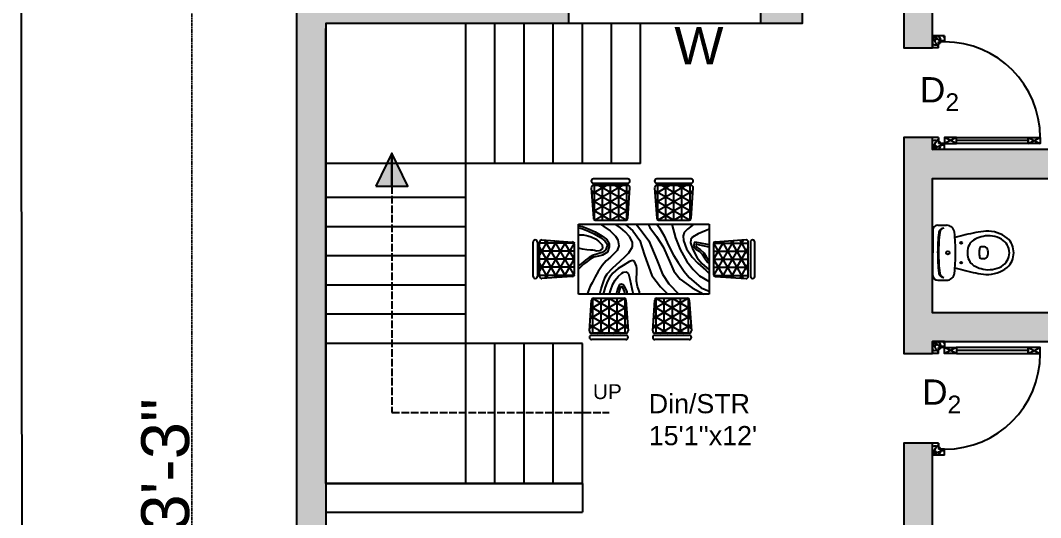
# Model space of a CAD drawing. Header units: millimetres. Extents: x 1028 to 3951, y -866 to 975.
# Drawn here: x 2695.6 to 3015, y 632.3 to 787.9 of the extents above; entities that cross this region are included whole.
import ezdxf

# ---------------------------------------------------------------- set-up
doc = ezdxf.new("R2010")
doc.units = ezdxf.units.MM
doc.linetypes.add('ACAD_ISO02W100', pattern=[15, 12, -3])
doc.linetypes.add('ACAD_ISO07W100', pattern=[3, 0, -3])
doc.layers.get('Defpoints').update_dxf_attribs({"color": 6})
for name, color, linetype in [('dimenction', 4, 'Continuous'), ('door', 30, 'Continuous'), ('key words', 181, 'Continuous'), ('stares cass', 10, 'Continuous'), ('text', 6, 'Continuous'), ('wall', 15, 'Continuous'), ('windows', 50, 'Continuous')]:
    doc.layers.add(name, color=color, linetype=linetype)
doc.styles.get("Standard").update_dxf_attribs({"font": 'arial.ttf'})
doc.dimstyles.new('0', dxfattribs={"dimtxt": 2.5, "dimasz": 2.5, "dimexe": 1.25, "dimexo": 0.625, "dimtad": 1, "dimlunit": 4, "dimtxsty": 'Standard', "dimcen": 2.5, "dimclrt": 256, "dimadec": 0, "dimazin": 0, "dimtfac": 1, "dimtmove": 0, "dimatfit": 3, "dimfxl": 1, "dimarcsym": 0})

# ---------------------------------------------------------------- blocks, each defined once
blk = doc.blocks.new('A$C5A7F5D9C')
for p, q in [((0.714, 2.405), (0.882, 2.502)), ((0.721, 2.3), (1.07, 2.502)), ((1.133, 2.577), (0.734, 2.577)), ((0.734, 2.527), (1.133, 2.527)), ((1.133, 2.502), (0.734, 2.502)), ((0.746, 2.098), (0.746, 2.502)), ((0.797, 2.502), (1.146, 2.3)), ((0.84, 2.098), (0.84, 2.502)), ((0.933, 2.098), (0.933, 2.502)), ((0.985, 2.502), (1.153, 2.405)), ((1.027, 2.098), (1.027, 2.502)), ((1.121, 2.098), (1.121, 2.502)), ((0.709, 2.475), (0.734, 2.121)), ((0.711, 2.443), (1.139, 2.196)), ((0.728, 2.196), (1.156, 2.443)), ((1.133, 2.121), (1.158, 2.475)), ((0.719, 2.331), (1.121, 2.098)), ((0.746, 2.098), (1.148, 2.331)), ((0.727, 2.218), (0.933, 2.098)), ((0.933, 2.098), (1.14, 2.218)), ((0.528, 0.528), (0.528, 2.048)), ((0.528, 2.048), (1.338, 2.048)), ((0.585, 2.048), (0.601, 2.011)), ((0.735, 2.105), (0.746, 2.098)), ((0.767, 2.048), (0.747, 1.945)), ((0.758, 2.098), (1.108, 2.098)), ((0.792, 2.048), (0.772, 1.939)), ((0.902, 2.013), (0.947, 2.043)), ((0.916, 1.992), (0.967, 2.026)), ((0.947, 2.043), (0.949, 2.048)), ((0.967, 2.026), (0.976, 2.048)), ((0.984, 1.962), (1.056, 2.048)), ((1.06, 2.008), (1.1, 2.048)), ((1.121, 2.098), (1.132, 2.105)), ((1.126, 1.934), (1.192, 2.048)), ((1.267, 1.955), (1.304, 2.048)), ((1.338, 2.048), (1.338, 0.528)), ((0.601, 2.011), (0.64, 1.92)), ((0.64, 1.92), (0.679, 1.853)), ((0.747, 1.945), (0.738, 1.905)), ((0.738, 1.905), (0.741, 1.874)), ((0.772, 1.939), (0.763, 1.903)), ((0.763, 1.903), (0.764, 1.895)), ((0.775, 1.893), (0.798, 1.909)), ((0.798, 1.909), (0.819, 1.944)), ((0.816, 1.892), (0.839, 1.929)), ((0.819, 1.944), (0.858, 1.985)), ((0.821, 1.856), (0.919, 1.906)), ((0.839, 1.929), (0.874, 1.965)), ((0.858, 1.985), (0.902, 2.013)), ((0.874, 1.965), (0.916, 1.992)), ((0.91, 1.849), (0.981, 1.916)), ((0.919, 1.906), (0.984, 1.962)), ((0.981, 1.916), (1.06, 2.008)), ((1.054, 1.86), (1.126, 1.934)), ((1.146, 1.813), (1.267, 1.955)), ((1.268, 1.849), (1.338, 1.985)), ((0, 1.836), (0, 1.437)), ((0.05, 1.437), (0.05, 1.836)), ((0.075, 1.688), (0.172, 1.856)), ((0.075, 1.5), (0.276, 1.849)), ((0.075, 1.836), (0.075, 1.437)), ((0.478, 1.824), (0.075, 1.824)), ((0.455, 1.836), (0.102, 1.861)), ((0.38, 1.431), (0.133, 1.859)), ((0.133, 1.414), (0.38, 1.842)), ((0.478, 1.449), (0.246, 1.851)), ((0.246, 1.422), (0.478, 1.824)), ((0.478, 1.637), (0.359, 1.843)), ((0.478, 1.824), (0.472, 1.835)), ((0.478, 1.462), (0.478, 1.812)), ((0.528, 1.868), (0.583, 1.793)), ((0.583, 1.793), (0.622, 1.756)), ((0.679, 1.853), (0.703, 1.833)), ((0.703, 1.833), (0.745, 1.831)), ((0.717, 1.748), (0.812, 1.782)), ((0.741, 1.874), (0.781, 1.867)), ((0.745, 1.831), (0.821, 1.856)), ((0.764, 1.895), (0.775, 1.893)), ((0.781, 1.867), (0.816, 1.892)), ((0.812, 1.782), (0.91, 1.849)), ((0.821, 1.71), (0.959, 1.786)), ((0.959, 1.786), (1.054, 1.86)), ((1.076, 1.758), (1.146, 1.813)), ((1.164, 1.71), (1.268, 1.849)), ((1.388, 1.427), (1.621, 1.83)), ((1.388, 1.615), (1.508, 1.822)), ((1.388, 1.802), (1.395, 1.814)), ((1.388, 1.802), (1.792, 1.802)), ((1.621, 1.4), (1.388, 1.802)), ((1.388, 1.44), (1.388, 1.79)), ((1.411, 1.815), (1.765, 1.84)), ((1.486, 1.41), (1.733, 1.838)), ((1.733, 1.392), (1.486, 1.82)), ((1.792, 1.479), (1.59, 1.827)), ((1.792, 1.666), (1.695, 1.835)), ((1.792, 1.815), (1.792, 1.415)), ((1.817, 1.415), (1.817, 1.815)), ((1.867, 1.815), (1.867, 1.415)), ((0.276, 1.424), (0.075, 1.773)), ((0.478, 1.73), (0.075, 1.73)), ((0.622, 1.756), (0.662, 1.743)), ((0.662, 1.743), (0.717, 1.748)), ((0.686, 1.656), (0.821, 1.71)), ((0.886, 1.633), (0.971, 1.685)), ((0.971, 1.685), (1.076, 1.758)), ((1.071, 1.635), (1.164, 1.71)), ((1.219, 1.576), (1.338, 1.695)), ((1.388, 1.709), (1.792, 1.709)), ((1.59, 1.403), (1.792, 1.751)), ((0.478, 1.637), (0.075, 1.637)), ((0.172, 1.417), (0.075, 1.585)), ((0.478, 1.543), (0.075, 1.543)), ((0.359, 1.43), (0.478, 1.637)), ((0.528, 1.613), (0.686, 1.656)), ((0.661, 1.525), (0.773, 1.574)), ((0.773, 1.574), (0.886, 1.633)), ((0.791, 1.51), (0.956, 1.585)), ((0.956, 1.585), (1.071, 1.635)), ((1.109, 1.505), (1.219, 1.576)), ((1.254, 1.48), (1.338, 1.565)), ((1.388, 1.615), (1.792, 1.615)), ((1.508, 1.408), (1.388, 1.615)), ((1.695, 1.395), (1.792, 1.564)), ((0.478, 1.449), (0.075, 1.449)), ((0.102, 1.412), (0.455, 1.437)), ((0.472, 1.438), (0.478, 1.449)), ((0.528, 1.437), (0.567, 1.468)), ((0.566, 1.357), (0.668, 1.434)), ((0.567, 1.468), (0.661, 1.525)), ((0.668, 1.434), (0.791, 1.51)), ((0.72, 1.345), (0.94, 1.437)), ((0.94, 1.437), (1.109, 1.505)), ((1.123, 1.382), (1.254, 1.48)), ((1.388, 1.521), (1.792, 1.521)), ((1.388, 1.427), (1.792, 1.427)), ((1.395, 1.416), (1.388, 1.427)), ((0.528, 1.338), (0.566, 1.357)), ((0.601, 1.256), (0.72, 1.345)), ((0.887, 1.295), (1.123, 1.382)), ((1.765, 1.39), (1.411, 1.415)), ((0.528, 1.198), (0.601, 1.256)), ((0.602, 1.158), (0.717, 1.242)), ((0.717, 1.242), (0.887, 1.295)), ((1.013, 1.201), (0.961, 1.178)), ((1.043, 1.205), (1.013, 1.201)), ((1.103, 1.207), (1.043, 1.205)), ((1.146, 1.202), (1.103, 1.207)), ((1.188, 1.203), (1.146, 1.202)), ((1.251, 1.215), (1.188, 1.203)), ((1.311, 1.238), (1.251, 1.215)), ((1.338, 1.236), (1.311, 1.238)), ((0, 1.101), (0, 0.701)), ((0.05, 0.701), (0.05, 1.101)), ((0.075, 0.952), (0.172, 1.121)), ((0.075, 0.765), (0.276, 1.113)), ((0.075, 1.101), (0.075, 0.701)), ((0.478, 1.088), (0.075, 1.088)), ((0.455, 1.101), (0.102, 1.126)), ((0.38, 0.696), (0.133, 1.123)), ((0.133, 0.678), (0.38, 1.106)), ((0.478, 0.713), (0.246, 1.116)), ((0.246, 0.686), (0.478, 1.088)), ((0.478, 0.901), (0.359, 1.108)), ((0.478, 1.088), (0.472, 1.1)), ((0.478, 0.726), (0.478, 1.076)), ((0.528, 1.07), (0.602, 1.158)), ((0.617, 1.072), (0.569, 1.016)), ((0.671, 1.12), (0.617, 1.072)), ((0.736, 1.156), (0.671, 1.12)), ((0.789, 1.156), (0.736, 1.156)), ((0.86, 1.113), (0.789, 1.156)), ((0.903, 1.071), (0.86, 1.113)), ((0.955, 1.013), (0.903, 1.071)), ((0.961, 1.178), (0.948, 1.156)), ((0.948, 1.156), (0.962, 1.12)), ((0.962, 1.12), (1.008, 1.048)), ((1.079, 1.083), (1.102, 1.107)), ((1.085, 1.051), (1.079, 1.083)), ((1.102, 1.107), (1.164, 1.125)), ((1.164, 1.125), (1.219, 1.135)), ((1.219, 1.135), (1.275, 1.147)), ((1.276, 1.077), (1.251, 1.062)), ((1.275, 1.147), (1.309, 1.156)), ((1.313, 1.092), (1.276, 1.077)), ((1.32, 1.068), (1.288, 1.055)), ((1.309, 1.156), (1.338, 1.163)), ((1.338, 1.096), (1.313, 1.092)), ((1.338, 1.071), (1.32, 1.068)), ((1.388, 0.692), (1.621, 1.094)), ((1.388, 0.879), (1.508, 1.086)), ((1.388, 1.067), (1.395, 1.078)), ((1.411, 1.079), (1.765, 1.104)), ((1.486, 0.674), (1.733, 1.102)), ((1.733, 0.657), (1.486, 1.084)), ((1.792, 0.743), (1.59, 1.092)), ((1.792, 0.931), (1.695, 1.099)), ((1.792, 1.079), (1.792, 0.679)), ((1.817, 0.679), (1.817, 1.079)), ((1.867, 1.079), (1.867, 0.679)), ((0.276, 0.688), (0.075, 1.037)), ((0.478, 0.995), (0.075, 0.995)), ((0.569, 1.016), (0.528, 0.954)), ((0.602, 0.894), (0.664, 0.956)), ((0.664, 0.956), (0.71, 0.985)), ((0.71, 0.985), (0.777, 0.998)), ((0.777, 0.998), (0.831, 0.976)), ((0.831, 0.976), (0.909, 0.899)), ((1.038, 0.922), (0.955, 1.013)), ((1.008, 1.048), (1.041, 0.987)), ((1.041, 0.987), (1.096, 0.927)), ((1.096, 1.033), (1.085, 1.051)), ((1.135, 0.99), (1.096, 1.033)), ((1.176, 0.955), (1.135, 0.99)), ((1.224, 0.926), (1.176, 0.955)), ((1.233, 1.046), (1.222, 1.027)), ((1.222, 1.027), (1.228, 1.006)), ((1.228, 1.006), (1.282, 0.981)), ((1.251, 1.062), (1.233, 1.046)), ((1.266, 1.042), (1.252, 1.03)), ((1.252, 1.03), (1.259, 1.014)), ((1.259, 1.014), (1.291, 1.005)), ((1.288, 1.055), (1.266, 1.042)), ((1.282, 0.981), (1.318, 0.972)), ((1.291, 1.005), (1.324, 0.996)), ((1.318, 0.972), (1.338, 0.967)), ((1.324, 0.996), (1.338, 0.993)), ((1.388, 1.067), (1.792, 1.067)), ((1.621, 0.665), (1.388, 1.067)), ((1.388, 0.704), (1.388, 1.054)), ((1.388, 0.973), (1.792, 0.973)), ((1.59, 0.667), (1.792, 1.016)), ((0.478, 0.901), (0.075, 0.901)), ((0.172, 0.681), (0.075, 0.85)), ((0.359, 0.694), (0.478, 0.901)), ((0.552, 0.821), (0.602, 0.894)), ((0.66, 0.797), (0.702, 0.852)), ((0.68, 0.783), (0.72, 0.833)), ((0.702, 0.852), (0.753, 0.884)), ((0.72, 0.833), (0.76, 0.859)), ((0.753, 0.884), (0.788, 0.883)), ((0.76, 0.859), (0.778, 0.859)), ((0.778, 0.859), (0.828, 0.843)), ((0.788, 0.883), (0.852, 0.864)), ((0.828, 0.843), (0.857, 0.802)), ((0.852, 0.864), (0.888, 0.806)), ((0.909, 0.899), (0.954, 0.849)), ((0.954, 0.849), (1.006, 0.801)), ((1.105, 0.861), (1.038, 0.922)), ((1.096, 0.927), (1.145, 0.888)), ((1.141, 0.838), (1.105, 0.861)), ((1.196, 0.817), (1.141, 0.838)), ((1.145, 0.888), (1.188, 0.863)), ((1.188, 0.863), (1.26, 0.837)), ((1.302, 0.898), (1.224, 0.926)), ((1.26, 0.837), (1.311, 0.821)), ((1.338, 0.888), (1.302, 0.898)), ((1.388, 0.879), (1.792, 0.879)), ((1.508, 0.673), (1.388, 0.879)), ((0.478, 0.807), (0.075, 0.807)), ((0.478, 0.713), (0.075, 0.713)), ((0.472, 0.702), (0.478, 0.713)), ((0.528, 0.782), (0.552, 0.821)), ((0.583, 0.651), (0.617, 0.723)), ((0.617, 0.723), (0.66, 0.797)), ((0.639, 0.711), (0.68, 0.783)), ((0.673, 0.676), (0.695, 0.724)), ((0.695, 0.724), (0.724, 0.761)), ((0.724, 0.761), (0.766, 0.804)), ((0.766, 0.804), (0.81, 0.807)), ((0.81, 0.807), (0.836, 0.77)), ((0.834, 0.713), (0.828, 0.694)), ((0.84, 0.736), (0.834, 0.713)), ((0.836, 0.77), (0.84, 0.736)), ((0.857, 0.802), (0.869, 0.763)), ((0.869, 0.763), (0.889, 0.689)), ((0.888, 0.806), (0.899, 0.761)), ((0.899, 0.761), (0.911, 0.702)), ((1.006, 0.801), (1.076, 0.758)), ((1.076, 0.758), (1.138, 0.723)), ((1.138, 0.723), (1.208, 0.685)), ((1.277, 0.79), (1.196, 0.817)), ((1.338, 0.774), (1.277, 0.79)), ((1.311, 0.821), (1.338, 0.814)), ((1.388, 0.786), (1.792, 0.786)), ((1.695, 0.66), (1.792, 0.828)), ((0.102, 0.676), (0.455, 0.701)), ((0.553, 0.573), (0.583, 0.651)), ((0.577, 0.566), (0.606, 0.642)), ((0.606, 0.642), (0.639, 0.711)), ((0.652, 0.586), (0.661, 0.636)), ((0.661, 0.636), (0.673, 0.676)), ((0.825, 0.623), (0.816, 0.574)), ((0.828, 0.669), (0.825, 0.623)), ((0.828, 0.694), (0.828, 0.669)), ((0.889, 0.689), (0.913, 0.651)), ((0.911, 0.702), (0.934, 0.665)), ((0.913, 0.651), (0.944, 0.609)), ((0.934, 0.665), (0.964, 0.624)), ((0.944, 0.609), (0.966, 0.581)), ((0.964, 0.624), (0.985, 0.597)), ((0.985, 0.597), (1.016, 0.562)), ((1.208, 0.685), (1.248, 0.664)), ((1.248, 0.664), (1.338, 0.629)), ((1.388, 0.692), (1.792, 0.692)), ((1.395, 0.681), (1.388, 0.692)), ((1.765, 0.655), (1.411, 0.679)), ((1.338, 0.528), (0.528, 0.528)), ((0.545, 0.528), (0.553, 0.573)), ((0.57, 0.528), (0.577, 0.566)), ((0.65, 0.55), (0.652, 0.586)), ((0.65, 0.528), (0.65, 0.55)), ((0.719, 0.246), (1.121, 0.478)), ((0.727, 0.359), (0.933, 0.478)), ((0.735, 0.472), (0.746, 0.478)), ((0.746, 0.478), (0.746, 0.075)), ((0.746, 0.478), (1.148, 0.246)), ((0.758, 0.478), (1.108, 0.478)), ((0.808, 0.545), (0.804, 0.528)), ((0.816, 0.574), (0.808, 0.545)), ((0.84, 0.478), (0.84, 0.075)), ((0.933, 0.478), (0.933, 0.075)), ((0.933, 0.478), (1.14, 0.359)), ((0.966, 0.581), (0.998, 0.545)), ((0.998, 0.545), (1.015, 0.528)), ((1.016, 0.562), (1.05, 0.528)), ((1.027, 0.478), (1.027, 0.075)), ((1.121, 0.478), (1.121, 0.075)), ((1.121, 0.478), (1.132, 0.472)), ((0.709, 0.102), (0.734, 0.455)), ((0.711, 0.133), (1.139, 0.38)), ((0.728, 0.38), (1.156, 0.133)), ((1.133, 0.455), (1.158, 0.102)), ((0.721, 0.276), (1.07, 0.075)), ((0.797, 0.075), (1.146, 0.276)), ((0.714, 0.172), (0.882, 0.075)), ((0.985, 0.075), (1.153, 0.172)), ((1.133, 0.075), (0.734, 0.075)), ((0.734, 0.05), (1.133, 0.05)), ((1.133, 0), (0.734, 0))]:
    blk.add_line(p, q)
for centre, start, end in [((0.734, 2.552), 90, 270), ((0.734, 2.477), 90, 184.0274), ((1.133, 2.552), 270, 90), ((1.133, 2.477), 355.9726, 90), ((0.758, 2.123), 184.3987, 270), ((1.108, 2.123), 270, 355.6013), ((0.025, 1.836), 0, 180), ((0.1, 1.836), 85.9726, 180), ((0.453, 1.812), 0, 85.6013), ((1.413, 1.79), 94.3987, 180), ((1.767, 1.815), 0, 94.0274), ((1.842, 1.815), 0, 180), ((0.025, 1.437), 180, 0), ((0.1, 1.437), 180, 274.0274), ((0.453, 1.462), 274.3987, 0), ((1.413, 1.44), 180, 265.6013), ((1.767, 1.415), 265.9726, 0), ((1.842, 1.415), 180, 0), ((0.025, 1.101), 0, 180), ((0.1, 1.101), 85.9726, 180), ((0.453, 1.076), 0, 85.6013), ((1.413, 1.054), 94.3987, 180), ((1.767, 1.079), 0, 94.0274), ((1.842, 1.079), 0, 180), ((0.453, 0.726), 274.3987, 0), ((0.025, 0.701), 180, 0), ((0.1, 0.701), 180, 274.0274), ((1.413, 0.704), 180, 265.6013), ((1.767, 0.679), 265.9726, 0), ((1.842, 0.679), 180, 0), ((0.758, 0.453), 90, 175.6013), ((1.108, 0.453), 4.3987, 90), ((0.734, 0.1), 175.9726, 270), ((0.734, 0.025), 90, 270), ((1.133, 0.1), 270, 4.0274), ((1.133, 0.025), 270, 90)]:
    blk.add_arc(centre, 0.025, start, end)
blk = doc.blocks.new('*D13')
at = {"layer": 'Defpoints', "color": 0, "linetype": 'ACAD_ISO07W100', "ltscale": 0.2, "transparency": 16777216}
for p in [(2749.33, 902.43), (2782.2, 902.43), (2782.2, 383.43)]:
    blk.add_point(p, dxfattribs=at)
at = {"layer": 'dimenction', "color": 0, "linetype": 'ACAD_ISO07W100', "lineweight": -2, "ltscale": 0.2, "transparency": 16777216}
for p, q in [((2781.57, 902.43), (2748.08, 902.43)), ((2749.33, 403.43), (2749.33, 882.43)), ((2781.57, 383.43), (2748.08, 383.43))]:
    blk.add_line(p, q, dxfattribs=at)
at = {"layer": 'dimenction', "color": 0, "linetype": 'ACAD_ISO07W100', "ltscale": 0.2, "transparency": 16777216}
for points in [[(2746, 882.43), (2752.67, 882.43), (2749.33, 902.43)], [(2746, 403.43), (2752.67, 403.43), (2749.33, 383.43)]]:
    blk.add_solid(points, dxfattribs=at)
at = {"layer": 'dimenction', "linetype": 'ACAD_ISO07W100', "ltscale": 0.2, "transparency": 16777216, "insert": (2741.05, 642.93), "char_height": 15, "attachment_point": 5, "rotation": 90}
blk.add_mtext('43\'-3"', dxfattribs=at)
blk = doc.blocks.new('A$C73A21F1E')
for p, q in [((0, 0.615), (0, 0.5434)), ((0.04, 0.655), (0.2225, 0.655)), ((0.2225, 0.615), (0.2114, 0.615)), ((0.405, 0.655), (0.2225, 0.655)), ((0.2225, 0.615), (0.2336, 0.615)), ((0.445, 0.615), (0.445, 0.5434)), ((0.1745, 0.242), (0.1745, 0.2621)), ((0.2705, 0.242), (0.2705, 0.2621))]:
    blk.add_line(p, q)
for centre, radius in [((0.2225, 0.533), 0.0135), ((0.2225, 0.533), 0.0135), ((0.1425, 0.425), 0.0075), ((0.3025, 0.425), 0.0075)]:
    blk.add_circle(centre, radius)
for centre, radius, start, end in [((0.04, 0.615), 0.04, 90, 180), ((0.063, 0.5663), 0.04, 96.27189, 180), ((0.0624, 0.5591), 0.04, 96.21414, 169.75716), ((0.2225, -0.885), 1.493, 90, 96.33055), ((0.2225, -0.885), 1.5, 90, 96.27189), ((0.2225, -0.885), 1.5, 83.72811, 90), ((0.2225, -0.885), 1.493, 83.66945, 90), ((0.382, 0.5663), 0.04, 0, 83.72811), ((0.3826, 0.5591), 0.04, 10.24284, 83.78586), ((0.405, 0.615), 0.04, 0, 90), ((0.064, 0.5434), 0.064, 180, 263.20695), ((0.381, 0.5434), 0.064, 276.79305, 0), ((0.2225, 1.874), 1.404, 263.20695, 270), ((2.5087, -0.1946), 2.5, 164.45601, 168.42561), ((0.2225, 1.874), 1.404, 270, 276.79305), ((-2.0637, -0.1946), 2.5, 11.57439, 15.54399), ((0.2155, 0.259), 0.1156, 96.24191, 152.59732), ((0.2225, 0.195), 0.18, 90, 96.24191), ((0.2225, 0.195), 0.18, 83.75809, 90), ((0.2295, 0.259), 0.1156, 27.40268, 83.75809), ((0.6457, 0.1793), 0.6, 167.70933, 175.6206), ((0.3348, 0.1972), 0.25, 152.59732, 168.38048), ((0.1895, 0.2621), 0.015, 96.64916, 180), ((0.2225, -0.021), 0.3, 90, 96.64916), ((0.2225, -0.021), 0.3, 83.35084, 90), ((0.2555, 0.2621), 0.015, 0, 83.35084), ((0.1102, 0.1972), 0.25, 11.61952, 27.40268), ((-0.2007, 0.1793), 0.6, 4.3794, 12.29067), ((0.3073, 0.2146), 0.26, 177.69717, 218.71313), ((0.3015, 0.204), 0.216, 168.38048, 209.11615), ((0.2045, 0.242), 0.03, 180, 233.1301), ((0.2225, 0.266), 0.06, 233.1301, 270), ((0.2225, 0.266), 0.06, 270, 306.8699), ((0.2405, 0.242), 0.03, 306.8699, 0), ((0.1435, 0.204), 0.216, 330.88385, 11.61952), ((0.1377, 0.2146), 0.26, 321.28687, 2.30283), ((0.2225, 0.16), 0.1256, 209.11615, 270), ((0.2225, 0.16), 0.1256, 270, 330.88385), ((0.2225, 0.16), 0.16, 222.43623, 270), ((0.2225, 0.16), 0.16, 270, 317.56377)]:
    blk.add_arc(centre, radius, start, end)

msp = doc.modelspace()

# ---------------------------------------------------------------- hatches: boundary and pattern name
at = {"true_color": 0x7aafdf}
h = msp.add_hatch(dxfattribs=at)
h.set_pattern_fill('CLAY', color=143)
h.set_pattern_definition([(0, (2725.6543, 349.681), (0, 4.7625), []), (0, (2725.6543, 350.475), (0, 4.7625), []), (0, (2725.6543, 351.2686), (0, 4.7625), []), (0, (2725.6543, 352.856), (0, 4.7625), [4.7625, -3.175])])
h.paths.add_polyline_path([(3146.197, 902.43), (2782.197, 902.43), (2782.197, 879.603), (2791.197, 879.603), (2791.197, 893.43), (2851.197, 893.43), (2851.197, 862.683), (2851.197, 862.683), (2851.197, 860.91), (2855.697, 860.91), (2855.697, 897.93), (2972.197, 897.93), (2972.197, 893.225), (2981.197, 893.225), (2981.197, 893.43), (3137.197, 893.43), (3137.197, 747.43), (3137.197, 738.43), (3141.697, 738.43), (3141.697, 700.035), (3146.197, 700.035)])
h.paths.add_polyline_path([(2791.197, 850.443), (2789.442, 850.443), (2782.197, 850.443), (2782.197, 827.658), (2791.197, 827.658), (2791.197, 831.93), (2851.197, 831.93), (2851.197, 830.727), (2851.197, 830.727), (2851.197, 829.236), (2855.697, 829.236), (2855.697, 839.634), (2851.197, 839.634), (2851.197, 837.861), (2851.197, 836.43), (2791.197, 836.43)], flags=17)
h.paths.add_polyline_path([(2791.197, 786.93), (2855.697, 786.93), (2867.273, 786.93), (2867.273, 795.93), (2855.697, 795.93), (2855.697, 811.344), (2851.197, 811.344), (2851.197, 809.854), (2851.197, 795.93), (2791.197, 795.93), (2791.197, 798.498), (2789.442, 798.498), (2782.197, 798.498), (2782.197, 602), (2791.197, 602)])
h.paths.add_polyline_path([(2940.388, 795.93), (2927.273, 795.93), (2927.273, 786.93), (2940.388, 786.93)], flags=17)
h.paths.add_polyline_path([(2981.197, 833.225), (2972.197, 833.225), (2972.197, 795.93), (2972.197, 779.239), (2981.197, 779.239)], flags=17)
h.paths.add_polyline_path([(2981.197, 738.43), (3034.256, 738.43), (3034.256, 747.43), (2981.197, 747.43), (2981.197, 751.172), (2972.197, 751.172), (2972.197, 738.43), (2972.197, 687.33), (2972.197, 683.588), (2981.197, 683.588), (2981.197, 687.33), (3059.197, 687.33), (3059.197, 649.42), (3068.197, 649.42), (3068.197, 696.33), (3068.197, 738.43), (3077.197, 738.43), (3077.197, 747.43), (3055.532, 747.43), (3055.532, 738.43), (3059.197, 738.43), (3059.197, 696.33), (2981.197, 696.33)])
h.paths.add_polyline_path([(2981.197, 655.521), (2972.197, 655.521), (2972.197, 642.93), (2972.197, 567.148), (2981.197, 567.148)])
h.paths.add_polyline_path([(2981.197, 567.148), (2972.197, 567.148), (2972.197, 542.326), (2977.403, 542.326), (2977.403, 542.582), (2981.197, 542.582), (2981.197, 542.33), (2994.697, 542.33), (2994.697, 551.33), (2981.197, 551.33)])
h.paths.add_polyline_path([(3068.197, 567.148), (3059.197, 567.148), (3059.197, 551.33), (3045.335, 551.33), (3045.335, 542.329), (3059.197, 542.33), (3068.197, 542.33)])
h.paths.add_polyline_path([(3068.197, 589.42), (3059.197, 589.42), (3059.197, 567.148), (3068.197, 567.148)])
h.paths.add_polyline_path([(3146.197, 700.035), (3141.697, 700.035), (3141.697, 567.148), (3146.197, 567.148)])
h.paths.add_polyline_path([(3146.197, 567.148), (3141.697, 567.148), (3141.697, 392.43), (3146.197, 392.43)])
h.paths.add_polyline_path([(3137.197, 387.93), (2990.197, 387.93), (2990.197, 383.43), (3137.197, 383.43)])
h.paths.add_polyline_path([(2981.197, 387.93), (2786.697, 387.93), (2786.697, 491.43), (2854.7, 491.43), (2854.7, 500.429), (2791.197, 500.43), (2791.197, 542), (2782.197, 542), (2782.197, 383.43), (2981.197, 383.43)])
h.paths.add_polyline_path([(2981.197, 500.427), (2914.7, 500.428), (2914.7, 491.43), (2981.197, 491.43)], flags=17)
at = {"true_color": 0x58ba48}
h = msp.add_hatch(dxfattribs=at)
h.set_pattern_fill('ANSI32', color=85)
h.set_pattern_definition([(45, (2725.654, 349.681), (-6.7352, 6.7352), []), (45, (2730.144, 349.681), (-6.7352, 6.7352), [])])
h.paths.add_polyline_path([(3068.197, 567.148), (3068.197, 542.33), (3059.197, 542.33), (3008.197, 542.327), (3008.197, 491.43), (2981.197, 491.43), (2786.697, 491.43), (2786.697, 387.93), (2981.197, 387.93), (2981.197, 392.43), (2990.197, 392.43), (2990.197, 387.93), (3137.197, 387.93), (3137.197, 392.43), (3141.697, 392.43), (3141.697, 567.148)])
h.paths.add_polyline_path([(3022.837, 522.082), (3024.091, 530.234, -0.410018), (3026.444, 532.845), (3046.619, 533.973), (3066.778, 532.846, -0.4119223), (3069.147, 530.234), (3070.401, 522.082), (3070.401, 406.913), (3070.398, 406.912), (3069.775, 404.423), (3067.898, 402.545), (3046.619, 401.92), (3025.34, 402.545), (3023.463, 404.423), (3022.837, 406.926)], flags=16)
h.paths.add_polyline_path([(3024.404, 463.108), (3028.47, 463.252), (3028.47, 450.304), (3024.781, 445.862)], flags=0)
h.paths.add_polyline_path([(3024.51, 465.64), (3024.529, 486.122), (3028.47, 477.647), (3028.455, 465.493)], flags=0)
h.paths.add_polyline_path([(3026.407, 439.577), (3030.353, 445.429), (3031.901, 443.702), (3046.619, 443.702), (3061.337, 443.702), (3062.885, 445.429), (3066.831, 439.577), (3063.703, 435.15), (3061.692, 434.51), (3031.546, 434.51), (3029.535, 435.15)], flags=0)
h.paths.add_polyline_path([(3025.34, 406.301), (3067.951, 406.301), (3068.592, 405.017), (3046.619, 404.423), (3024.698, 405.015)], flags=0)
h.paths.add_polyline_path([(3025.683, 490.377, -0.1130104), (3039.87, 495.171), (3046.619, 495.171), (3053.368, 495.171, -0.1130104), (3067.555, 490.377, -0.3717076), (3068.051, 488.819), (3063.746, 480.205, 0.0102129), (3054.129, 481.402), (3039.109, 481.402, 0.0102129), (3029.492, 480.205), (3025.254, 488.686, -0.4061319)], flags=0)
h.paths.add_polyline_path([(3030.973, 531.47), (3046.619, 532.095), (3062.265, 531.47), (3060.249, 497.674), (3046.619, 497.674), (3032.989, 497.674)], flags=0)
h.paths.add_polyline_path([(3064.769, 463.252), (3068.834, 463.108), (3068.457, 445.862), (3064.769, 450.304)], flags=0)
h.paths.add_polyline_path([(3064.783, 465.493), (3064.769, 477.647), (3068.71, 486.122), (3068.728, 465.64)], flags=0)
h.paths.add_polyline_path([(3141.697, 700.035), (3100.413, 700.035), (3100.413, 567.148), (3141.697, 567.148)], flags=17)
h.paths.add_polyline_path([(3100.413, 700.035), (3141.697, 700.035), (3141.697, 738.43), (3068.197, 738.43), (3068.197, 696.33), (3068.197, 567.148), (3100.413, 567.148)])
h.paths.add_polyline_path([(2872.458, 466.87), (2893.636, 466.87), (2893.636, 490.868), (2872.458, 490.868)], flags=24)
h.paths.add_polyline_path([(3087.871, 606.492), (3087.871, 662.289), (3075.507, 662.289), (3075.507, 606.492)], flags=24)
at = {"layer": 'dimenction', "ltscale": 0.2, "transparency": 33554687}
h = msp.add_hatch(color=4, dxfattribs=at)
h.set_gradient(color1=(122, 175, 223), color2=(254, 204, 102), tint=0.547414)
h.paths.add_polyline_path([(2816.881, 735.967), (2811.881, 746.334), (2811.881, 735.967)])
h.paths.add_polyline_path([(2811.881, 735.967), (2811.881, 746.334), (2806.881, 735.967)])

# ---------------------------------------------------------------- linework, layer by layer
at = {"color": 7, "true_color": 0xffffff}
msp.add_lwpolyline([(2695.624, 972.164), (3949.499, 975.366), (3950.966, -0.972), (2697.092, -4.174)], close=True, dxfattribs=at)
at = {"layer": 'dimenction', "color": 4, "ltscale": 0.2}
msp.add_lwpolyline([(2806.881, 735.967), (2811.881, 735.967), (2811.881, 746.334), (2811.881, 735.967), (2816.881, 735.967), (2811.881, 746.334), (2806.881, 735.967)], dxfattribs=at)
at = {"layer": 'dimenction', "color": 4, "linetype": 'ACAD_ISO02W100', "ltscale": 0.2}
msp.add_lwpolyline([(2811.881, 735.967), (2811.881, 665.127), (2879.973, 665.127)], dxfattribs=at)
at = {"layer": 'door', "color": 30, "true_color": 0xf8991e}
for p, q in [((2984.939, 782.981), (2981.197, 782.981)), ((2981.197, 782.981), (2981.197, 779.239)), ((2984.939, 782.981), (2984.939, 781.11)), ((2983.068, 779.239), (2983.068, 781.11)), ((2984.939, 781.11), (2983.068, 781.11)), ((2983.068, 779.239), (2981.197, 779.239)), ((2983.068, 751.172), (2981.197, 751.172)), ((2981.197, 747.43), (2981.197, 751.172)), ((2983.068, 751.172), (2983.068, 749.301)), ((2988.681, 751.172), (2984.939, 749.301)), ((2988.681, 749.301), (2984.939, 751.172)), ((3011.135, 749.301), (3014.877, 751.172)), ((3011.135, 751.172), (3014.877, 749.301)), ((2984.939, 747.43), (2981.197, 747.43)), ((2984.939, 749.301), (2983.068, 749.301)), ((2984.939, 747.43), (2984.939, 749.301)), ((3011.135, 750.237), (2988.681, 750.237)), ((2984.939, 687.33), (2981.197, 687.33)), ((2981.197, 687.33), (2981.197, 683.588)), ((2984.939, 687.33), (2984.939, 685.459)), ((2983.068, 683.588), (2981.197, 683.588)), ((2983.068, 683.588), (2983.068, 685.459)), ((2984.939, 685.459), (2983.068, 685.459)), ((2988.681, 683.588), (2984.939, 685.459)), ((2988.681, 685.459), (2984.939, 683.588)), ((3011.135, 684.523), (2988.681, 684.523)), ((3011.135, 685.459), (3014.877, 683.588)), ((3011.135, 683.588), (3014.877, 685.459)), ((2983.068, 655.521), (2981.197, 655.521)), ((2981.197, 651.779), (2981.197, 655.521)), ((2983.068, 655.521), (2983.068, 653.65)), ((2984.939, 651.779), (2981.197, 651.779)), ((2984.939, 653.65), (2983.068, 653.65)), ((2984.939, 651.779), (2984.939, 653.65))]:
    msp.add_line(p, q, dxfattribs=at)
for points in [[(2988.681, 749.301), (2988.681, 751.172), (2984.939, 751.172), (2984.939, 749.301)], [(2988.681, 749.301), (2988.681, 751.172), (3011.135, 751.172), (3011.135, 749.301)], [(3011.135, 749.301), (3011.135, 751.172), (3014.877, 751.172), (3014.877, 749.301)], [(2988.681, 685.459), (2988.681, 683.588), (2984.939, 683.588), (2984.939, 685.459)], [(2988.681, 685.459), (2988.681, 683.588), (3011.135, 683.588), (3011.135, 685.459)], [(3011.135, 685.459), (3011.135, 683.588), (3014.877, 683.588), (3014.877, 685.459)]]:
    msp.add_lwpolyline(points, close=True, dxfattribs=at)
at = {"layer": 'door', "color": 30, "linetype": 'Continuous', "true_color": 0xf8991e}
for centre, start, end in [((2984.939, 751.172), 0, 90), ((2984.939, 683.588), 270, 0)]:
    msp.add_arc(centre, 29.938, start, end, dxfattribs=at)
at = {"layer": 'door', "color": 30, "true_color": 0xf8991e}
for points in [[(2982.329, 782.981), (2982.329, 781.904), (2981.197, 781.904)], [(2983.068, 782.981), (2983.703, 781.11), (2982.666, 780.231), (2981.197, 780.231)], [(2983.068, 747.43), (2983.703, 749.301), (2982.666, 750.18), (2981.197, 750.18)], [(2982.329, 747.43), (2982.329, 748.507), (2981.197, 748.507)], [(2983.068, 687.33), (2983.703, 685.459), (2982.666, 684.58), (2981.197, 684.58)], [(2982.329, 687.33), (2982.329, 686.253), (2981.197, 686.253)], [(2983.068, 651.779), (2983.703, 653.65), (2982.666, 654.529), (2981.197, 654.529)], [(2982.329, 651.779), (2982.329, 652.856), (2981.197, 652.856)]]:
    msp.add_spline(points, degree=3, dxfattribs=at)
for points, knots in [([(2981.197, 782.981), (2981.795, 782.561), (2982.931, 781.764), (2984.29, 781.533), (2984.939, 781.439)], [0, 0, 0, 0, 57.7295675, 109.5279771, 109.5279771, 109.5279771, 109.5279771]), ([(2981.197, 782.981), (2981.465, 782.172), (2981.882, 780.917), (2982.742, 779.944), (2983.068, 779.611)], [0, 0, 0, 0, 67.1334152, 104.1979044, 104.1979044, 104.1979044, 104.1979044]), ([(2981.197, 747.43), (2981.465, 748.239), (2981.882, 749.494), (2982.742, 750.467), (2983.068, 750.8)], [0, 0, 0, 0, 67.1334152, 104.1979044, 104.1979044, 104.1979044, 104.1979044]), ([(2981.197, 747.43), (2981.795, 747.85), (2982.931, 748.646), (2984.29, 748.878), (2984.939, 748.971)], [0, 0, 0, 0, 57.7295675, 109.5279771, 109.5279771, 109.5279771, 109.5279771]), ([(2981.197, 687.33), (2981.465, 686.521), (2981.882, 685.266), (2982.742, 684.293), (2983.068, 683.96)], [0, 0, 0, 0, 67.1334152, 104.1979044, 104.1979044, 104.1979044, 104.1979044]), ([(2981.197, 687.33), (2981.795, 686.91), (2982.931, 686.114), (2984.29, 685.882), (2984.939, 685.788)], [0, 0, 0, 0, 57.7295675, 109.5279771, 109.5279771, 109.5279771, 109.5279771]), ([(2981.197, 651.779), (2981.465, 652.588), (2981.882, 653.843), (2982.742, 654.816), (2983.068, 655.149)], [0, 0, 0, 0, 67.1334152, 104.1979044, 104.1979044, 104.1979044, 104.1979044]), ([(2981.197, 651.779), (2981.795, 652.199), (2982.931, 652.995), (2984.29, 653.227), (2984.939, 653.321)], [0, 0, 0, 0, 57.7295675, 109.5279771, 109.5279771, 109.5279771, 109.5279771])]:
    msp.add_open_spline(points, degree=3, knots=knots, dxfattribs=at)
for points in [[(2984.441, 782.981), (2984.613, 782.805), (2984.785, 782.628), (2984.939, 782.418)], [(2984.441, 747.43), (2984.613, 747.606), (2984.785, 747.783), (2984.939, 747.993)], [(2984.441, 687.33), (2984.613, 687.154), (2984.785, 686.977), (2984.939, 686.767)], [(2984.441, 651.779), (2984.613, 651.955), (2984.785, 652.132), (2984.939, 652.342)]]:
    msp.add_open_spline(points, degree=3, dxfattribs=at)
at = {"layer": 'stares cass', "color": 242, "true_color": 0xcd2027}
for points in [[(2889.793, 786.93), (2791.197, 786.93)], [(2835.018, 642.93), (2835.018, 786.93)], [(2844.147, 743.109), (2844.147, 786.93)], [(2853.276, 743.109), (2853.276, 786.93)], [(2862.405, 743.109), (2862.405, 786.93)], [(2871.535, 743.109), (2871.535, 786.93)], [(2880.664, 743.109), (2880.664, 786.93)], [(2889.793, 743.109), (2889.793, 786.93)], [(2791.197, 642.93), (2791.197, 785.347)], [(2889.793, 743.109), (2791.197, 743.109)], [(2835.018, 732.397), (2791.197, 732.397)], [(2835.018, 723.268), (2791.197, 723.268)], [(2835.018, 714.139), (2791.197, 714.139)], [(2835.018, 705.009), (2791.197, 705.009)], [(2835.018, 695.88), (2791.197, 695.88)], [(2871.535, 686.751), (2791.197, 686.751)], [(2844.147, 642.93), (2844.147, 686.751)], [(2853.276, 642.93), (2853.276, 686.751)], [(2862.405, 642.93), (2862.405, 686.751)], [(2871.535, 642.93), (2871.535, 686.751)], [(2871.535, 642.93), (2791.197, 642.93)]]:
    msp.add_lwpolyline(points, dxfattribs=at)
at = {"layer": 'wall', "color": 47, "ltscale": 0.2, "true_color": 0x7c6c5f}
msp.add_lwpolyline([(2782.197, 902.43), (3146.197, 902.43), (3146.197, 383.43), (2782.197, 383.43)], close=True, dxfattribs=at)
for points in [[(2851.197, 831.93), (2791.197, 831.93), (2851.197, 831.93), (2851.197, 829.236), (2855.697, 829.236), (2855.697, 839.634), (2851.197, 839.634), (2851.197, 836.43), (2791.197, 836.43), (2791.197, 893.43), (2851.197, 893.43), (2851.197, 860.91), (2855.697, 860.91), (2855.697, 897.93), (2855.697, 897.93), (2972.197, 897.93), (2972.197, 795.93), (2972.197, 795.93), (2972.197, 779.239), (2981.197, 779.239), (2981.197, 893.43), (3137.197, 893.43), (3137.197, 747.43), (3055.532, 747.43)], [(2791.197, 831.93), (2791.197, 795.93), (2851.197, 795.93), (2851.197, 811.344), (2855.697, 811.344), (2855.697, 795.93), (2940.388, 795.93), (2940.388, 786.93), (2855.697, 786.93), (2791.197, 786.93), (2791.197, 500.43), (2981.197, 500.427), (2981.197, 500.427), (2981.197, 500.427)], [(3059.197, 738.43), (3059.197, 696.33), (2981.197, 696.33), (2981.197, 738.43), (3034.256, 738.43), (3034.256, 747.43), (2981.197, 747.43), (2981.197, 751.172), (2972.197, 751.172), (2972.197, 738.43), (2972.197, 687.33), (2972.197, 683.588), (2981.197, 683.588), (2981.197, 687.33), (3059.197, 687.33), (3059.197, 687.33), (3059.197, 687.33), (3059.197, 551.33), (2981.197, 551.33), (2981.197, 655.521), (2972.197, 655.521), (2972.197, 642.93), (2972.197, 542.326)], [(2871.535, 642.93), (2871.535, 633.93)], [(2791.197, 633.93), (2871.535, 633.93)]]:
    msp.add_lwpolyline(points, dxfattribs=at)
at = {"layer": 'wall', "color": 9, "ltscale": 0.2, "true_color": 0xc7c8ca}
msp.add_lwpolyline([(2791.197, 642.93), (2791.197, 642.93), (2871.535, 642.93)], dxfattribs=at)
at = {"layer": 'windows', "color": 2, "ltscale": 0.2, "true_color": 0xf1eb1f}
msp.add_lwpolyline([(2867.273, 786.93), (2867.273, 795.93), (2927.273, 795.93), (2927.273, 786.93), (2867.273, 786.93)], dxfattribs=at)

# ---------------------------------------------------------------- block references
at = {"xscale": 26.92647125903487, "yscale": 26.92647125903487, "zscale": 26.92647125903487, "rotation": 270}
msp.add_blockref('A$C5A7F5D9C', (2856.128, 738.256), dxfattribs=at)
at = {"color": 7, "xscale": 38.7042661615497, "yscale": 38.7042661615497, "zscale": 38.7042661615497, "rotation": 90}
msp.add_blockref('A$C73A21F1E', (3006.579, 706.526), dxfattribs=at)

# ---------------------------------------------------------------- texts
at = {"layer": 'dimenction', "color": 4, "linetype": 'ACAD_ISO02W100', "ltscale": 0.2, "insert": (2874.852, 674.004), "char_height": 4.6517, "attachment_point": 1}
msp.add_mtext_dynamic_manual_height_columns('UP', width=4.65174, gutter_width=23.259, heights=[0], dxfattribs=at)
at = {"layer": 'key words', "color": 152, "ltscale": 0.2, "insert": (2900.349, 785.756), "char_height": 11.6456, "attachment_point": 1}
msp.add_mtext_dynamic_manual_height_columns('{\\C6;W}', width=18.41158, gutter_width=58.228, heights=[0], dxfattribs=at)
at = {"layer": 'key words', "color": 6, "ltscale": 0.2, "char_height": 7.91005, "attachment_point": 1}
for insert in [(2977.194, 770.1), (2977.89, 675.499)]:
    msp.add_mtext_dynamic_manual_height_columns('\\A1;D{\\H0.7x;\\S^ 2;}', width=7.91005, gutter_width=39.55, heights=[7.91], dxfattribs=dict(at, insert=insert))
at = {"layer": 'text', "color": 6, "ltscale": 0.2, "insert": (2892.342, 670.915), "char_height": 6, "attachment_point": 1}
msp.add_mtext_dynamic_manual_height_columns("Din/STR\\P15'1''x12'", width=62.22743, gutter_width=12.5, heights=[0], dxfattribs=at)

# ---------------------------------------------------------------- dimensions: what is measured, and where the dimension line sits
at = {"layer": 'dimenction', "color": 4, "linetype": 'ACAD_ISO07W100', "ltscale": 0.2}
dim = msp.add_linear_dim(base=(2749.334, 902.43), p1=(2782.197, 383.43), p2=(2782.197, 902.43), angle=90, dimstyle='0', override={"dimtxt": 15, "dimasz": 20}, dxfattribs=at)
dim.commit()
dim.dimension.update_dxf_attribs({"geometry": '*D13', "text_midpoint": (2741.045, 642.93)})

doc.saveas('drawing.dxf')
